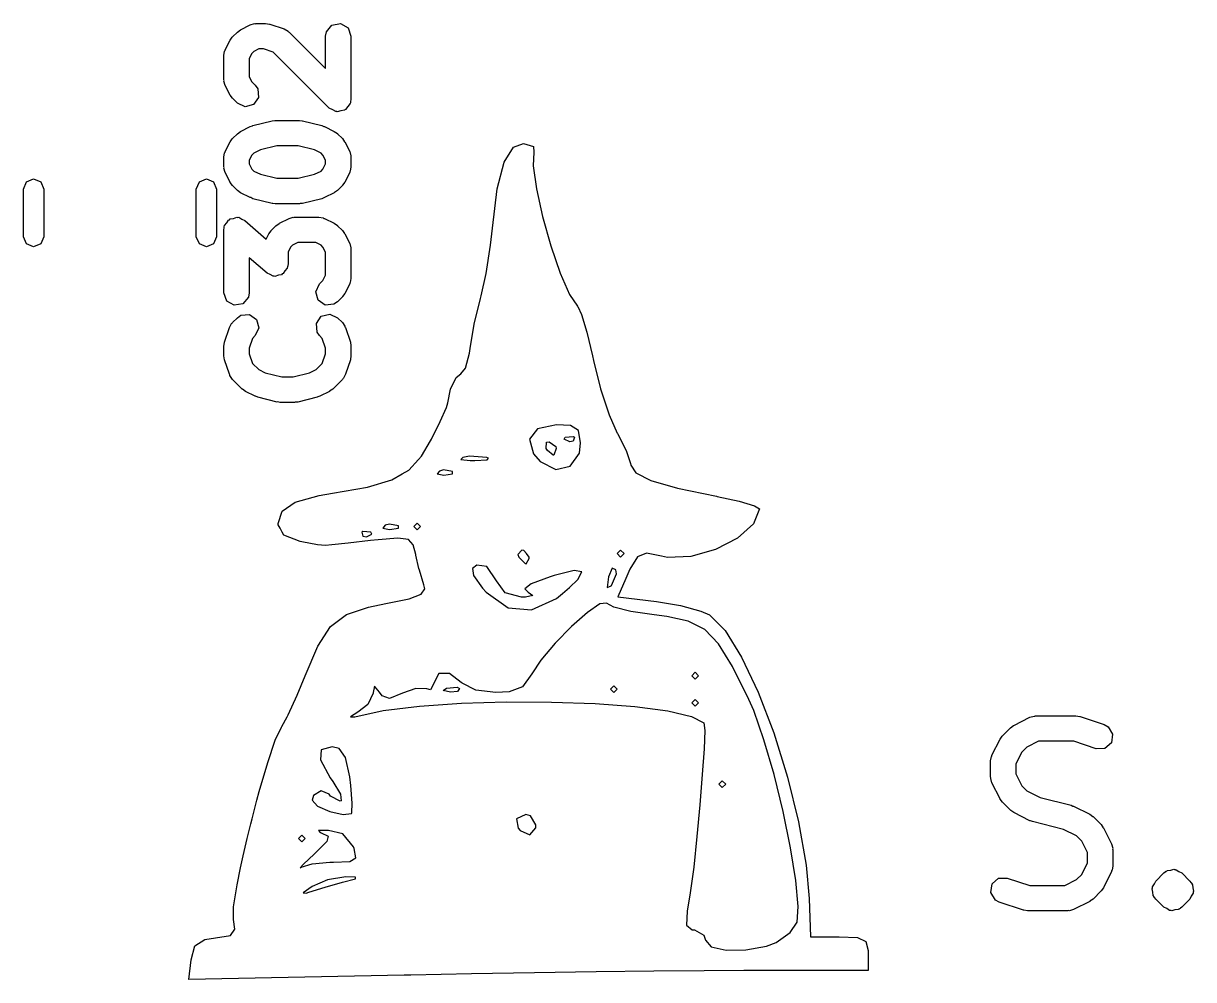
# Model space of a CAD drawing. Extents: x 93.8 to 150, y -109.9 to -90.1.
# Drawn here: x 128.34 to 135.24, y -109.93 to -104.29 of the extents above; entities that cross this region are included whole.
import ezdxf

# ---------------------------------------------------------------- set-up
doc = ezdxf.new("R2010")
doc.units = 0
doc.layers.add('BLACK', color=7, linetype='CONTINUOUS')

msp = doc.modelspace()

# ---------------------------------------------------------------- linework, layer by layer
at = {"layer": 'BLACK', "linetype": 'CONTINUOUS'}
for p, q in [((129.616, -104.329), (129.673, -104.3)), ((129.673, -104.3), (129.698, -104.293)), ((129.698, -104.293), (129.702, -104.294)), ((129.702, -104.294), (129.707, -104.292)), ((129.707, -104.292), (129.764, -104.292)), ((129.764, -104.292), (129.786, -104.296)), ((129.786, -104.296), (129.788, -104.296)), ((129.788, -104.296), (129.873, -104.325)), ((130.122, -104.341), (130.155, -104.302)), ((130.155, -104.302), (130.205, -104.293)), ((130.205, -104.293), (130.25, -104.319)), ((129.554, -104.391), (129.567, -104.373)), ((129.567, -104.373), (129.568, -104.371)), ((129.568, -104.371), (129.597, -104.343)), ((129.597, -104.343), (129.615, -104.33)), ((129.615, -104.33), (129.616, -104.329)), ((129.873, -104.325), (129.896, -104.337)), ((129.896, -104.337), (129.899, -104.341)), ((129.899, -104.341), (129.903, -104.343)), ((129.903, -104.343), (130.117, -104.558)), ((130.117, -104.367), (130.122, -104.341)), ((130.117, -104.558), (130.117, -104.367)), ((130.25, -104.319), (130.267, -104.367)), ((130.267, -104.367), (130.267, -104.739)), ((129.525, -104.448), (129.554, -104.391)), ((129.724, -104.442), (129.694, -104.457)), ((129.752, -104.442), (129.724, -104.442)), ((129.809, -104.461), (129.752, -104.442)), ((129.517, -104.481), (129.522, -104.456)), ((129.517, -104.624), (129.517, -104.481)), ((129.522, -104.456), (129.525, -104.452)), ((129.525, -104.452), (129.525, -104.448)), ((129.683, -104.469), (129.667, -104.499)), ((129.667, -104.499), (129.667, -104.607)), ((129.694, -104.457), (129.683, -104.469)), ((130.139, -104.792), (129.809, -104.461)), ((129.519, -104.628), (129.517, -104.624)), ((129.518, -104.633), (129.519, -104.628)), ((129.525, -104.658), (129.518, -104.633)), ((129.667, -104.607), (129.683, -104.637)), ((129.683, -104.637), (129.703, -104.657)), ((129.554, -104.715), (129.525, -104.658)), ((129.555, -104.716), (129.554, -104.715)), ((129.568, -104.734), (129.555, -104.716)), ((129.703, -104.657), (129.718, -104.678)), ((129.718, -104.678), (129.722, -104.729)), ((129.597, -104.763), (129.568, -104.734)), ((129.643, -104.785), (129.597, -104.763)), ((129.693, -104.771), (129.643, -104.785)), ((129.722, -104.729), (129.693, -104.771)), ((130.248, -104.782), (130.235, -104.8)), ((130.263, -104.764), (130.248, -104.782)), ((130.264, -104.76), (130.263, -104.764)), ((130.265, -104.758), (130.264, -104.76)), ((130.267, -104.739), (130.265, -104.755)), ((130.265, -104.755), (130.265, -104.758)), ((130.16, -104.801), (130.139, -104.792)), ((130.179, -104.812), (130.16, -104.801)), ((130.183, -104.812), (130.179, -104.812)), ((130.186, -104.813), (130.183, -104.812)), ((130.208, -104.807), (130.186, -104.813)), ((130.23, -104.804), (130.208, -104.807)), ((130.232, -104.801), (130.23, -104.804)), ((130.235, -104.8), (130.232, -104.801)), ((129.616, -104.929), (129.673, -104.9)), ((129.673, -104.9), (129.686, -104.896)), ((129.686, -104.896), (129.689, -104.894)), ((129.689, -104.894), (129.803, -104.866)), ((129.803, -104.866), (129.818, -104.865)), ((129.818, -104.865), (129.821, -104.864)), ((129.821, -104.864), (129.964, -104.864)), ((129.964, -104.864), (129.979, -104.866)), ((129.979, -104.866), (129.982, -104.866)), ((129.982, -104.866), (130.096, -104.894)), ((130.096, -104.894), (130.108, -104.9)), ((130.108, -104.9), (130.112, -104.9)), ((130.112, -104.9), (130.169, -104.929)), ((129.525, -105.048), (129.554, -104.991)), ((129.554, -104.991), (129.567, -104.973)), ((129.567, -104.973), (129.568, -104.971)), ((129.568, -104.971), (129.597, -104.943)), ((129.597, -104.943), (129.615, -104.93)), ((129.615, -104.93), (129.616, -104.929)), ((130.169, -104.929), (130.187, -104.942)), ((130.187, -104.942), (130.188, -104.943)), ((130.188, -104.943), (130.217, -104.971)), ((130.217, -104.971), (130.23, -104.99)), ((130.23, -104.99), (130.231, -104.991)), ((130.231, -104.991), (130.26, -105.048)), ((129.517, -105.081), (129.522, -105.056)), ((129.522, -105.056), (129.525, -105.052)), ((129.525, -105.052), (129.525, -105.048)), ((129.694, -105.057), (129.683, -105.069)), ((129.733, -105.038), (129.694, -105.057)), ((129.83, -105.014), (129.733, -105.038)), ((129.955, -105.014), (129.83, -105.014)), ((130.052, -105.038), (129.955, -105.014)), ((130.091, -105.057), (130.052, -105.038)), ((130.102, -105.069), (130.091, -105.057)), ((130.26, -105.048), (130.267, -105.073)), ((131.172, -105.11), (131.226, -105.023)), ((131.226, -105.023), (131.285, -105)), ((131.285, -105), (131.344, -105.019)), ((131.347, -105.051), (131.342, -105.133)), ((131.344, -105.019), (131.347, -105.051)), ((129.517, -105.139), (129.517, -105.081)), ((129.683, -105.069), (129.667, -105.099)), ((129.667, -105.099), (129.667, -105.121)), ((129.667, -105.121), (129.683, -105.151)), ((130.117, -105.099), (130.102, -105.069)), ((130.102, -105.151), (130.117, -105.121)), ((130.117, -105.121), (130.117, -105.099)), ((130.267, -105.073), (130.266, -105.077)), ((130.266, -105.077), (130.267, -105.081)), ((130.267, -105.081), (130.267, -105.139)), ((131.13, -105.268), (131.172, -105.11)), ((129.519, -105.143), (129.517, -105.139)), ((129.518, -105.147), (129.519, -105.143)), ((129.525, -105.172), (129.518, -105.147)), ((129.554, -105.229), (129.525, -105.172)), ((129.683, -105.151), (129.694, -105.163)), ((129.694, -105.163), (129.733, -105.182)), ((129.733, -105.182), (129.83, -105.206)), ((129.955, -105.206), (130.052, -105.182)), ((130.052, -105.182), (130.091, -105.163)), ((130.091, -105.163), (130.102, -105.151)), ((130.26, -105.172), (130.231, -105.229)), ((130.263, -105.164), (130.26, -105.168)), ((130.26, -105.168), (130.26, -105.172)), ((130.267, -105.139), (130.263, -105.164)), ((131.342, -105.133), (131.361, -105.268)), ((128.335, -105.269), (128.353, -105.227)), ((128.335, -105.551), (128.335, -105.269)), ((128.353, -105.227), (128.395, -105.209)), ((128.395, -105.209), (128.437, -105.227)), ((128.437, -105.227), (128.455, -105.269)), ((128.455, -105.269), (128.455, -105.551)), ((129.355, -105.269), (129.373, -105.227)), ((129.355, -105.551), (129.355, -105.269)), ((129.373, -105.227), (129.415, -105.209)), ((129.415, -105.209), (129.457, -105.227)), ((129.457, -105.227), (129.475, -105.269)), ((129.475, -105.269), (129.475, -105.551)), ((129.555, -105.23), (129.554, -105.229)), ((129.568, -105.249), (129.555, -105.23)), ((129.597, -105.277), (129.568, -105.249)), ((129.83, -105.206), (129.955, -105.206)), ((130.217, -105.249), (130.188, -105.277)), ((130.218, -105.247), (130.217, -105.249)), ((130.231, -105.229), (130.218, -105.247)), ((131.102, -105.5), (131.13, -105.268)), ((131.361, -105.268), (131.398, -105.432)), ((129.598, -105.278), (129.597, -105.277)), ((129.616, -105.291), (129.598, -105.278)), ((129.673, -105.32), (129.616, -105.291)), ((129.677, -105.32), (129.673, -105.32)), ((129.689, -105.326), (129.677, -105.32)), ((129.803, -105.354), (129.689, -105.326)), ((130.096, -105.326), (129.982, -105.354)), ((130.099, -105.324), (130.096, -105.326)), ((130.112, -105.32), (130.099, -105.324)), ((130.169, -105.291), (130.112, -105.32)), ((130.17, -105.29), (130.169, -105.291)), ((130.188, -105.277), (130.17, -105.29)), ((129.806, -105.354), (129.803, -105.354)), ((129.821, -105.356), (129.806, -105.354)), ((129.964, -105.356), (129.821, -105.356)), ((129.967, -105.355), (129.964, -105.356)), ((129.982, -105.354), (129.967, -105.355)), ((129.522, -105.484), (129.535, -105.469)), ((129.535, -105.469), (129.545, -105.452)), ((129.545, -105.452), (129.551, -105.45)), ((129.551, -105.45), (129.555, -105.445)), ((129.555, -105.445), (129.575, -105.442)), ((129.575, -105.442), (129.594, -105.435)), ((129.594, -105.435), (129.6, -105.437)), ((129.6, -105.437), (129.605, -105.436)), ((129.605, -105.436), (129.623, -105.446)), ((129.623, -105.446), (129.642, -105.454)), ((129.642, -105.454), (129.768, -105.564)), ((129.825, -105.486), (129.843, -105.473)), ((129.843, -105.473), (129.845, -105.471)), ((129.845, -105.471), (129.902, -105.443)), ((129.902, -105.443), (129.927, -105.435)), ((129.927, -105.435), (129.931, -105.437)), ((129.931, -105.437), (129.935, -105.435)), ((129.935, -105.435), (130.078, -105.435)), ((130.078, -105.435), (130.104, -105.44)), ((130.104, -105.44), (130.107, -105.442)), ((130.107, -105.442), (130.112, -105.443)), ((130.112, -105.443), (130.169, -105.471)), ((130.169, -105.471), (130.187, -105.485)), ((131.398, -105.432), (131.447, -105.605)), ((129.517, -105.51), (129.519, -105.499)), ((129.517, -105.881), (129.517, -105.51)), ((129.519, -105.495), (129.52, -105.493)), ((129.519, -105.499), (129.519, -105.495)), ((129.52, -105.493), (129.522, -105.484)), ((129.768, -105.564), (129.782, -105.534)), ((129.782, -105.534), (129.796, -105.516)), ((129.796, -105.516), (129.797, -105.514)), ((129.797, -105.514), (129.825, -105.486)), ((130.187, -105.485), (130.188, -105.486)), ((130.188, -105.486), (130.217, -105.514)), ((130.217, -105.514), (130.23, -105.532)), ((130.23, -105.532), (130.231, -105.534)), ((130.231, -105.534), (130.26, -105.591)), ((131.091, -105.601), (131.102, -105.5)), ((128.353, -105.593), (128.335, -105.551)), ((128.395, -105.611), (128.353, -105.593)), ((128.437, -105.593), (128.395, -105.611)), ((128.455, -105.551), (128.437, -105.593)), ((129.373, -105.593), (129.355, -105.551)), ((129.415, -105.611), (129.373, -105.593)), ((129.457, -105.593), (129.415, -105.611)), ((129.475, -105.551), (129.457, -105.593)), ((129.911, -105.612), (129.896, -105.642)), ((129.923, -105.6), (129.911, -105.612)), ((129.953, -105.585), (129.923, -105.6)), ((130.06, -105.585), (129.953, -105.585)), ((130.091, -105.6), (130.06, -105.585)), ((130.102, -105.612), (130.091, -105.6)), ((130.117, -105.642), (130.102, -105.612)), ((130.26, -105.591), (130.267, -105.616)), ((131.065, -105.767), (131.091, -105.601)), ((131.447, -105.605), (131.502, -105.766)), ((129.772, -105.766), (129.667, -105.675)), ((129.667, -105.675), (129.667, -105.881)), ((129.896, -105.642), (129.896, -105.71)), ((130.117, -105.778), (130.117, -105.642)), ((130.267, -105.616), (130.266, -105.62)), ((130.266, -105.62), (130.267, -105.624)), ((130.267, -105.624), (130.267, -105.796)), ((129.878, -105.751), (129.868, -105.768)), ((129.891, -105.736), (129.878, -105.751)), ((129.893, -105.727), (129.891, -105.736)), ((129.895, -105.725), (129.893, -105.727)), ((129.896, -105.71), (129.894, -105.721)), ((129.894, -105.721), (129.895, -105.725)), ((129.79, -105.774), (129.772, -105.766)), ((129.808, -105.784), (129.79, -105.774)), ((129.814, -105.783), (129.808, -105.784)), ((129.819, -105.785), (129.814, -105.783)), ((129.839, -105.778), (129.819, -105.785)), ((129.858, -105.775), (129.839, -105.778)), ((129.862, -105.77), (129.858, -105.775)), ((129.868, -105.768), (129.862, -105.77)), ((130.082, -105.828), (130.102, -105.808)), ((130.102, -105.808), (130.117, -105.778)), ((130.263, -105.821), (130.26, -105.825)), ((130.267, -105.796), (130.263, -105.821)), ((131.035, -105.9), (131.065, -105.767)), ((131.502, -105.766), (131.556, -105.891)), ((129.535, -105.93), (129.517, -105.881)), ((129.667, -105.881), (129.663, -105.907)), ((130.061, -105.875), (130.082, -105.828)), ((130.074, -105.924), (130.061, -105.875)), ((130.231, -105.886), (130.218, -105.904)), ((130.26, -105.829), (130.231, -105.886)), ((130.26, -105.825), (130.26, -105.829)), ((131.556, -105.891), (131.604, -105.96)), ((129.579, -105.955), (129.535, -105.93)), ((129.63, -105.946), (129.579, -105.955)), ((129.663, -105.907), (129.63, -105.946)), ((130.116, -105.954), (130.074, -105.924)), ((130.167, -105.949), (130.116, -105.954)), ((130.188, -105.934), (130.167, -105.949)), ((130.217, -105.906), (130.188, -105.934)), ((130.218, -105.904), (130.217, -105.906)), ((130.995, -106.067), (131.031, -105.915)), ((131.031, -105.915), (131.035, -105.9)), ((131.604, -105.96), (131.606, -105.962)), ((129.568, -106.057), (129.597, -106.028)), ((129.597, -106.028), (129.618, -106.013)), ((129.618, -106.013), (129.669, -106.009)), ((129.669, -106.009), (129.711, -106.038)), ((130.063, -106.062), (130.092, -106.02)), ((130.092, -106.02), (130.142, -106.007)), ((130.142, -106.007), (130.188, -106.028)), ((130.188, -106.028), (130.217, -106.057)), ((131.606, -105.962), (131.628, -106.009)), ((131.628, -106.009), (131.659, -106.113)), ((129.521, -106.172), (129.55, -106.086)), ((129.55, -106.086), (129.562, -106.063)), ((129.562, -106.063), (129.566, -106.061)), ((129.566, -106.061), (129.568, -106.057)), ((129.724, -106.088), (129.703, -106.134)), ((129.711, -106.038), (129.724, -106.088)), ((130.067, -106.113), (130.063, -106.062)), ((130.217, -106.057), (130.232, -106.078)), ((130.232, -106.078), (130.232, -106.083)), ((130.232, -106.083), (130.235, -106.086)), ((130.235, -106.086), (130.264, -106.172)), ((130.97, -106.21), (130.995, -106.067)), ((129.687, -106.151), (129.667, -106.208)), ((129.703, -106.134), (129.687, -106.151)), ((130.082, -106.134), (130.067, -106.113)), ((130.098, -106.151), (130.082, -106.134)), ((130.117, -106.208), (130.098, -106.151)), ((131.659, -106.113), (131.693, -106.254)), ((129.517, -106.196), (129.521, -106.174)), ((129.517, -106.253), (129.517, -106.196)), ((129.521, -106.174), (129.521, -106.172)), ((129.667, -106.208), (129.667, -106.241)), ((130.117, -106.241), (130.117, -106.208)), ((130.264, -106.172), (130.267, -106.194)), ((130.267, -106.194), (130.267, -106.196)), ((130.267, -106.196), (130.267, -106.253)), ((130.942, -106.325), (130.966, -106.237)), ((130.966, -106.237), (130.97, -106.21)), ((129.518, -106.254), (129.517, -106.253)), ((129.521, -106.277), (129.518, -106.254)), ((129.55, -106.362), (129.521, -106.277)), ((129.667, -106.241), (129.687, -106.298)), ((129.687, -106.298), (129.723, -106.334)), ((130.062, -106.334), (130.098, -106.298)), ((130.098, -106.298), (130.117, -106.241)), ((130.264, -106.277), (130.235, -106.362)), ((130.267, -106.253), (130.264, -106.275)), ((130.264, -106.275), (130.264, -106.277)), ((131.693, -106.254), (131.698, -106.281)), ((131.698, -106.281), (131.74, -106.447)), ((129.553, -106.366), (129.55, -106.362)), ((129.553, -106.37), (129.553, -106.366)), ((129.568, -106.392), (129.553, -106.37)), ((129.723, -106.334), (129.761, -106.354)), ((129.761, -106.354), (129.859, -106.378)), ((129.926, -106.378), (130.023, -106.354)), ((130.023, -106.354), (130.062, -106.334)), ((130.235, -106.362), (130.223, -106.385)), ((130.888, -106.381), (130.916, -106.36)), ((130.916, -106.36), (130.942, -106.325)), ((129.625, -106.449), (129.568, -106.392)), ((129.859, -106.378), (129.926, -106.378)), ((130.217, -106.392), (130.16, -106.449)), ((130.219, -106.388), (130.217, -106.392)), ((130.223, -106.385), (130.219, -106.388)), ((130.854, -106.45), (130.888, -106.381)), ((129.627, -106.449), (129.625, -106.449)), ((129.645, -106.463), (129.627, -106.449)), ((129.702, -106.491), (129.645, -106.463)), ((129.705, -106.492), (129.702, -106.491)), ((129.717, -106.497), (129.705, -106.492)), ((129.831, -106.526), (129.717, -106.497)), ((130.068, -106.497), (129.953, -106.526)), ((130.071, -106.495), (130.068, -106.497)), ((130.083, -106.491), (130.071, -106.495)), ((130.14, -106.463), (130.083, -106.491)), ((130.141, -106.462), (130.14, -106.463)), ((130.16, -106.449), (130.141, -106.462)), ((130.839, -106.53), (130.854, -106.45)), ((131.74, -106.447), (131.79, -106.601)), ((129.835, -106.525), (129.831, -106.526)), ((129.85, -106.528), (129.835, -106.525)), ((129.935, -106.528), (129.85, -106.528)), ((129.939, -106.527), (129.935, -106.528)), ((129.953, -106.526), (129.939, -106.527)), ((130.794, -106.641), (130.83, -106.558)), ((130.83, -106.558), (130.839, -106.53)), ((130.742, -106.745), (130.794, -106.641)), ((131.79, -106.601), (131.838, -106.709)), ((131.367, -106.684), (131.32, -106.745)), ((131.479, -106.66), (131.367, -106.684)), ((131.562, -106.665), (131.479, -106.66)), ((131.609, -106.694), (131.562, -106.665)), ((131.622, -106.766), (131.609, -106.694)), ((131.838, -106.709), (131.839, -106.711)), ((131.839, -106.711), (131.891, -106.812)), ((130.684, -106.845), (130.737, -106.754)), ((130.737, -106.754), (130.742, -106.745)), ((131.32, -106.745), (131.345, -106.831)), ((131.418, -106.8), (131.421, -106.763)), ((131.421, -106.763), (131.436, -106.76)), ((131.436, -106.76), (131.476, -106.789)), ((131.476, -106.789), (131.478, -106.8)), ((131.525, -106.745), (131.531, -106.733)), ((131.558, -106.76), (131.525, -106.745)), ((131.531, -106.733), (131.579, -106.729)), ((131.579, -106.757), (131.558, -106.76)), ((131.579, -106.729), (131.585, -106.733)), ((131.585, -106.733), (131.579, -106.757)), ((131.615, -106.828), (131.622, -106.766)), ((130.666, -106.864), (130.684, -106.845)), ((130.928, -106.852), (130.916, -106.864)), ((130.967, -106.846), (130.928, -106.852)), ((131.068, -106.852), (130.967, -106.846)), ((131.079, -106.856), (131.068, -106.852)), ((131.071, -106.867), (131.079, -106.856)), ((131.345, -106.831), (131.384, -106.877)), ((131.426, -106.812), (131.418, -106.8)), ((131.46, -106.84), (131.426, -106.812)), ((131.464, -106.839), (131.46, -106.84)), ((131.478, -106.8), (131.464, -106.839)), ((131.561, -106.904), (131.615, -106.828)), ((131.891, -106.812), (131.917, -106.889)), ((130.569, -106.95), (130.609, -106.927)), ((130.609, -106.927), (130.666, -106.864)), ((130.814, -106.926), (130.79, -106.933)), ((130.867, -106.936), (130.814, -106.926)), ((130.916, -106.864), (130.971, -106.87)), ((130.971, -106.87), (130.998, -106.871)), ((130.998, -106.871), (131.071, -106.867)), ((131.384, -106.877), (131.476, -106.924)), ((131.476, -106.924), (131.561, -106.904)), ((131.917, -106.889), (131.918, -106.899)), ((131.918, -106.899), (131.947, -106.944)), ((130.364, -107.027), (130.509, -106.985)), ((130.509, -106.985), (130.569, -106.95)), ((130.79, -106.933), (130.775, -106.95)), ((130.775, -106.95), (130.815, -106.957)), ((130.815, -106.957), (130.867, -106.949)), ((130.867, -106.949), (130.867, -106.936)), ((131.947, -106.944), (132.036, -106.988)), ((132.036, -106.988), (132.193, -107.034)), ((130.079, -107.077), (130.158, -107.064)), ((130.158, -107.064), (130.364, -107.027)), ((132.193, -107.034), (132.424, -107.082)), ((129.861, -107.169), (129.938, -107.116)), ((129.938, -107.116), (130.079, -107.077)), ((132.424, -107.082), (132.428, -107.083)), ((132.428, -107.083), (132.557, -107.111)), ((132.557, -107.111), (132.647, -107.138)), ((129.838, -107.242), (129.861, -107.169)), ((132.678, -107.156), (132.642, -107.245)), ((132.647, -107.138), (132.678, -107.156)), ((129.838, -107.25), (129.838, -107.242)), ((129.849, -107.27), (129.838, -107.25)), ((129.861, -107.293), (129.849, -107.27)), ((130.47, -107.253), (130.455, -107.27)), ((130.455, -107.27), (130.495, -107.277)), ((130.494, -107.246), (130.47, -107.253)), ((130.547, -107.256), (130.494, -107.246)), ((130.495, -107.277), (130.547, -107.269)), ((130.547, -107.26), (130.547, -107.256)), ((130.547, -107.269), (130.547, -107.26)), ((130.658, -107.24), (130.638, -107.26)), ((130.638, -107.26), (130.658, -107.28)), ((130.678, -107.26), (130.658, -107.24)), ((130.658, -107.28), (130.678, -107.26)), ((132.642, -107.245), (132.547, -107.329)), ((129.871, -107.312), (129.861, -107.293)), ((129.968, -107.349), (129.871, -107.312)), ((130.337, -107.289), (130.331, -107.293)), ((130.331, -107.293), (130.337, -107.317)), ((130.385, -107.293), (130.337, -107.289)), ((130.337, -107.317), (130.358, -107.32)), ((130.358, -107.32), (130.391, -107.305)), ((130.427, -107.339), (130.383, -107.343)), ((130.391, -107.305), (130.385, -107.293)), ((130.543, -107.329), (130.427, -107.339)), ((130.606, -107.337), (130.543, -107.329)), ((130.634, -107.368), (130.606, -107.337)), ((132.547, -107.329), (132.417, -107.396)), ((129.977, -107.351), (129.968, -107.349)), ((130.069, -107.368), (129.977, -107.351)), ((130.118, -107.373), (130.069, -107.368)), ((130.155, -107.369), (130.118, -107.373)), ((130.251, -107.358), (130.155, -107.369)), ((130.383, -107.343), (130.251, -107.358)), ((130.649, -107.425), (130.634, -107.368)), ((131.276, -107.4), (131.252, -107.425)), ((131.287, -107.402), (131.276, -107.4)), ((131.302, -107.42), (131.287, -107.402)), ((131.858, -107.4), (131.838, -107.42)), ((131.878, -107.42), (131.858, -107.4)), ((132.417, -107.396), (132.272, -107.437)), ((130.65, -107.429), (130.649, -107.425)), ((130.668, -107.507), (130.65, -107.429)), ((131.252, -107.425), (131.258, -107.44)), ((131.258, -107.44), (131.294, -107.478)), ((131.294, -107.478), (131.3, -107.48)), ((131.3, -107.48), (131.318, -107.449)), ((131.318, -107.44), (131.302, -107.42)), ((131.318, -107.449), (131.318, -107.44)), ((131.838, -107.42), (131.858, -107.44)), ((131.858, -107.44), (131.878, -107.42)), ((131.957, -107.438), (131.912, -107.511)), ((132.011, -107.418), (131.957, -107.438)), ((132.099, -107.435), (132.011, -107.418)), ((132.134, -107.442), (132.099, -107.435)), ((132.272, -107.437), (132.134, -107.442)), ((130.671, -107.517), (130.668, -107.507)), ((130.698, -107.605), (130.671, -107.517)), ((131.009, -107.488), (130.984, -107.507)), ((130.984, -107.507), (130.991, -107.55)), ((131.068, -107.495), (131.009, -107.488)), ((131.125, -107.58), (131.068, -107.495)), ((131.583, -107.52), (131.466, -107.549)), ((131.629, -107.527), (131.583, -107.52)), ((131.606, -107.572), (131.629, -107.527)), ((131.809, -107.505), (131.787, -107.557)), ((131.805, -107.609), (131.833, -107.54)), ((131.83, -107.515), (131.809, -107.505)), ((131.833, -107.54), (131.83, -107.515)), ((131.912, -107.511), (131.888, -107.567)), ((130.703, -107.628), (130.698, -107.605)), ((130.991, -107.55), (131.043, -107.623)), ((131.177, -107.651), (131.125, -107.58)), ((131.33, -107.598), (131.292, -107.628)), ((131.442, -107.557), (131.33, -107.598)), ((131.466, -107.549), (131.442, -107.557)), ((131.556, -107.619), (131.606, -107.572)), ((131.787, -107.557), (131.778, -107.619)), ((131.778, -107.619), (131.803, -107.611)), ((131.803, -107.611), (131.805, -107.609)), ((131.888, -107.567), (131.842, -107.675)), ((130.61, -107.687), (130.682, -107.66)), ((130.682, -107.66), (130.703, -107.628)), ((131.043, -107.623), (131.065, -107.647)), ((131.065, -107.647), (131.195, -107.739)), ((131.274, -107.677), (131.177, -107.651)), ((131.296, -107.676), (131.274, -107.677)), ((131.292, -107.628), (131.312, -107.647)), ((131.341, -107.667), (131.296, -107.676)), ((131.312, -107.647), (131.341, -107.667)), ((131.333, -107.752), (131.479, -107.685)), ((131.479, -107.685), (131.515, -107.656)), ((131.515, -107.656), (131.556, -107.619)), ((131.842, -107.675), (132.07, -107.702)), ((130.24, -107.779), (130.371, -107.735)), ((130.371, -107.735), (130.472, -107.715)), ((130.472, -107.715), (130.61, -107.687)), ((131.195, -107.739), (131.333, -107.752)), ((131.736, -107.717), (131.662, -107.767)), ((131.774, -107.713), (131.736, -107.717)), ((131.817, -107.736), (131.774, -107.713)), ((131.919, -107.761), (131.817, -107.736)), ((132.07, -107.702), (132.212, -107.726)), ((132.212, -107.726), (132.332, -107.759)), ((130.147, -107.85), (130.24, -107.779)), ((131.662, -107.767), (131.569, -107.849)), ((132.056, -107.781), (131.919, -107.761)), ((132.13, -107.79), (132.056, -107.781)), ((132.257, -107.818), (132.13, -107.79)), ((132.354, -107.868), (132.257, -107.818)), ((132.332, -107.759), (132.382, -107.781)), ((132.382, -107.781), (132.474, -107.874)), ((130.072, -107.965), (130.147, -107.85)), ((131.569, -107.849), (131.472, -107.948)), ((132.436, -107.952), (132.354, -107.868)), ((132.474, -107.874), (132.572, -108.031)), ((131.472, -107.948), (131.388, -108.048)), ((132.518, -108.085), (132.436, -107.952)), ((129.997, -108.14), (130.072, -107.965)), ((132.572, -108.031), (132.669, -108.237)), ((131.388, -108.048), (131.334, -108.13)), ((132.614, -108.28), (132.518, -108.085)), ((129.95, -108.256), (129.997, -108.14)), ((130.786, -108.128), (130.758, -108.18)), ((130.848, -108.128), (130.786, -108.128)), ((130.918, -108.18), (130.848, -108.128)), ((131.334, -108.13), (131.279, -108.205)), ((132.278, -108.14), (132.298, -108.12)), ((132.298, -108.16), (132.278, -108.14)), ((132.298, -108.12), (132.318, -108.14)), ((132.318, -108.14), (132.298, -108.16)), ((130.406, -108.202), (130.399, -108.239)), ((130.399, -108.239), (130.399, -108.244)), ((130.436, -108.238), (130.406, -108.202)), ((130.451, -108.259), (130.436, -108.238)), ((130.65, -108.215), (130.572, -108.243)), ((130.714, -108.218), (130.65, -108.215)), ((130.737, -108.223), (130.714, -108.218)), ((130.758, -108.182), (130.737, -108.223)), ((130.758, -108.18), (130.758, -108.182)), ((130.812, -108.227), (130.831, -108.213)), ((130.855, -108.237), (130.812, -108.227)), ((130.831, -108.213), (130.893, -108.208)), ((130.895, -108.234), (130.855, -108.237)), ((130.893, -108.208), (130.907, -108.216)), ((130.907, -108.216), (130.895, -108.234)), ((130.923, -108.185), (130.918, -108.18)), ((131.003, -108.225), (130.923, -108.185)), ((131.122, -108.24), (131.003, -108.225)), ((131.2, -108.236), (131.122, -108.24)), ((131.279, -108.205), (131.2, -108.236)), ((131.798, -108.22), (131.818, -108.2)), ((131.818, -108.24), (131.798, -108.22)), ((131.818, -108.2), (131.838, -108.22)), ((131.838, -108.22), (131.818, -108.24)), ((132.669, -108.237), (132.761, -108.478)), ((129.897, -108.372), (129.95, -108.256)), ((130.399, -108.244), (130.366, -108.31)), ((130.495, -108.275), (130.451, -108.259)), ((130.572, -108.243), (130.495, -108.275)), ((130.672, -108.32), (130.919, -108.303)), ((130.919, -108.303), (131.183, -108.295)), ((131.183, -108.295), (131.451, -108.296)), ((131.451, -108.296), (131.708, -108.305)), ((131.708, -108.305), (131.941, -108.322)), ((132.278, -108.3), (132.298, -108.28)), ((132.298, -108.32), (132.278, -108.3)), ((132.298, -108.28), (132.318, -108.3)), ((132.318, -108.3), (132.298, -108.32)), ((132.643, -108.346), (132.614, -108.28)), ((129.891, -108.383), (129.897, -108.372)), ((130.308, -108.355), (130.265, -108.383)), ((130.29, -108.382), (130.458, -108.346)), ((130.366, -108.31), (130.308, -108.355)), ((130.458, -108.346), (130.672, -108.32)), ((131.941, -108.322), (132.136, -108.348)), ((132.136, -108.348), (132.277, -108.381)), ((132.703, -108.519), (132.643, -108.346)), ((134.302, -108.379), (134.306, -108.377)), ((134.306, -108.377), (134.544, -108.377)), ((134.544, -108.377), (134.566, -108.381)), ((129.821, -108.52), (129.857, -108.443)), ((129.857, -108.443), (129.859, -108.44)), ((129.859, -108.44), (129.891, -108.383)), ((130.265, -108.383), (130.29, -108.382)), ((132.277, -108.381), (132.349, -108.418)), ((132.349, -108.418), (132.354, -108.463)), ((134.158, -108.447), (134.176, -108.434)), ((134.176, -108.434), (134.177, -108.433)), ((134.177, -108.433), (134.272, -108.385)), ((134.272, -108.385), (134.297, -108.378)), ((134.297, -108.378), (134.302, -108.379)), ((134.566, -108.381), (134.568, -108.381)), ((134.568, -108.381), (134.711, -108.429)), ((134.711, -108.429), (134.734, -108.441)), ((134.734, -108.441), (134.76, -108.485)), ((132.354, -108.463), (132.35, -108.571)), ((132.761, -108.478), (132.843, -108.738)), ((134.048, -108.609), (134.096, -108.514)), ((134.096, -108.514), (134.109, -108.496)), ((134.109, -108.496), (134.11, -108.495)), ((134.11, -108.495), (134.158, -108.447)), ((134.76, -108.485), (134.753, -108.536)), ((129.776, -108.653), (129.821, -108.52)), ((130.091, -108.578), (130.088, -108.637)), ((130.156, -108.56), (130.091, -108.578)), ((130.198, -108.57), (130.156, -108.56)), ((130.235, -108.623), (130.198, -108.57)), ((132.35, -108.571), (132.34, -108.723)), ((132.763, -108.723), (132.703, -108.519)), ((134.255, -108.562), (134.225, -108.592)), ((134.324, -108.527), (134.255, -108.562)), ((134.532, -108.527), (134.324, -108.527)), ((134.663, -108.571), (134.532, -108.527)), ((134.714, -108.57), (134.663, -108.571)), ((134.753, -108.536), (134.714, -108.57)), ((129.726, -108.824), (129.776, -108.653)), ((130.088, -108.637), (130.145, -108.742)), ((130.26, -108.737), (130.235, -108.623)), ((134.04, -108.643), (134.045, -108.617)), ((134.04, -108.738), (134.04, -108.643)), ((134.045, -108.617), (134.048, -108.614)), ((134.048, -108.614), (134.048, -108.609)), ((134.225, -108.592), (134.19, -108.661)), ((134.19, -108.661), (134.19, -108.72)), ((134.19, -108.72), (134.225, -108.789)), ((130.145, -108.742), (130.161, -108.764)), ((130.161, -108.764), (130.205, -108.839)), ((130.266, -108.787), (130.26, -108.737)), ((130.275, -108.892), (130.266, -108.787)), ((132.34, -108.723), (132.326, -108.902)), ((132.438, -108.78), (132.458, -108.76)), ((132.458, -108.8), (132.438, -108.78)), ((132.458, -108.76), (132.478, -108.78)), ((132.478, -108.78), (132.458, -108.8)), ((132.817, -108.942), (132.763, -108.723)), ((132.843, -108.738), (132.908, -109.003)), ((134.042, -108.742), (134.04, -108.738)), ((134.041, -108.747), (134.042, -108.742)), ((134.048, -108.772), (134.041, -108.747)), ((134.096, -108.867), (134.048, -108.772)), ((134.225, -108.789), (134.255, -108.819)), ((129.712, -108.875), (129.726, -108.824)), ((130.046, -108.847), (130.038, -108.875)), ((130.091, -108.819), (130.046, -108.847)), ((130.138, -108.839), (130.091, -108.819)), ((130.146, -108.851), (130.138, -108.839)), ((130.203, -108.88), (130.146, -108.851)), ((130.205, -108.839), (130.209, -108.878)), ((134.255, -108.819), (134.332, -108.858)), ((134.332, -108.858), (134.515, -108.903)), ((129.684, -108.984), (129.712, -108.875)), ((130.038, -108.875), (130.07, -108.91)), ((130.07, -108.91), (130.143, -108.942)), ((130.209, -108.878), (130.203, -108.88)), ((130.272, -108.949), (130.275, -108.892)), ((132.326, -108.902), (132.308, -109.089)), ((134.097, -108.868), (134.096, -108.867)), ((134.11, -108.886), (134.097, -108.868)), ((134.158, -108.934), (134.11, -108.886)), ((134.515, -108.903), (134.526, -108.909)), ((134.526, -108.909), (134.53, -108.909)), ((134.53, -108.909), (134.625, -108.957)), ((129.676, -109.014), (129.684, -108.984)), ((130.143, -108.942), (130.221, -108.96)), ((130.221, -108.96), (130.27, -108.953)), ((130.27, -108.953), (130.272, -108.949)), ((131.298, -108.96), (131.243, -108.984)), ((131.243, -108.984), (131.253, -109.04)), ((131.326, -108.967), (131.298, -108.96)), ((131.358, -109.02), (131.326, -108.967)), ((132.861, -109.156), (132.817, -108.942)), ((134.159, -108.935), (134.158, -108.934)), ((134.177, -108.948), (134.159, -108.935)), ((134.272, -108.996), (134.177, -108.948)), ((134.276, -108.996), (134.272, -108.996)), ((134.288, -109.001), (134.276, -108.996)), ((134.625, -108.957), (134.643, -108.97)), ((134.643, -108.97), (134.645, -108.971)), ((134.645, -108.971), (134.692, -109.018)), ((129.655, -109.1), (129.676, -109.014)), ((130.134, -109.053), (130.075, -109.054)), ((130.075, -109.054), (130.086, -109.065)), ((130.086, -109.065), (130.092, -109.067)), ((130.092, -109.067), (130.133, -109.086)), ((130.22, -109.074), (130.134, -109.053)), ((131.253, -109.04), (131.265, -109.053)), ((131.265, -109.053), (131.323, -109.079)), ((131.323, -109.079), (131.357, -109.037)), ((131.357, -109.037), (131.358, -109.02)), ((132.908, -109.003), (132.953, -109.257)), ((134.47, -109.047), (134.288, -109.001)), ((134.547, -109.085), (134.47, -109.047)), ((134.692, -109.018), (134.705, -109.037)), ((134.705, -109.037), (134.706, -109.038)), ((134.706, -109.038), (134.754, -109.133)), ((129.631, -109.203), (129.655, -109.1)), ((129.978, -109.08), (129.958, -109.1)), ((129.958, -109.1), (129.978, -109.12)), ((129.998, -109.1), (129.978, -109.08)), ((129.978, -109.12), (129.998, -109.1)), ((130.125, -109.119), (130.061, -109.184)), ((130.133, -109.086), (130.125, -109.119)), ((130.282, -109.15), (130.22, -109.074)), ((132.308, -109.089), (132.289, -109.269)), ((134.578, -109.116), (134.547, -109.085)), ((134.612, -109.184), (134.578, -109.116)), ((134.754, -109.133), (134.761, -109.158)), ((129.616, -109.274), (129.631, -109.203)), ((130.05, -109.194), (129.988, -109.253)), ((130.061, -109.184), (130.05, -109.194)), ((130.286, -109.16), (130.282, -109.15)), ((130.296, -109.214), (130.286, -109.16)), ((132.892, -109.349), (132.861, -109.156)), ((134.612, -109.244), (134.612, -109.184)), ((134.761, -109.158), (134.76, -109.162)), ((134.76, -109.162), (134.762, -109.167)), ((134.762, -109.167), (134.762, -109.262)), ((129.596, -109.373), (129.616, -109.274)), ((129.988, -109.253), (129.968, -109.274)), ((129.968, -109.274), (129.974, -109.27)), ((129.974, -109.27), (130.038, -109.25)), ((130.038, -109.25), (130.143, -109.24)), ((130.143, -109.24), (130.165, -109.24)), ((130.165, -109.24), (130.261, -109.236)), ((130.261, -109.236), (130.296, -109.214)), ((132.289, -109.269), (132.269, -109.422)), ((132.953, -109.257), (132.97, -109.455)), ((134.578, -109.313), (134.612, -109.244)), ((134.762, -109.262), (134.757, -109.288)), ((130.238, -109.326), (130.128, -109.345)), ((130.218, -109.359), (130.294, -109.338)), ((130.295, -109.329), (130.238, -109.326)), ((130.294, -109.338), (130.295, -109.329)), ((134.05, -109.369), (134.088, -109.335)), ((134.088, -109.335), (134.139, -109.334)), ((134.139, -109.334), (134.271, -109.377)), ((134.479, -109.377), (134.547, -109.343)), ((134.547, -109.343), (134.578, -109.313)), ((134.754, -109.295), (134.706, -109.391)), ((134.757, -109.288), (134.754, -109.291)), ((134.754, -109.291), (134.754, -109.295)), ((135.015, -109.352), (135.062, -109.304)), ((135.062, -109.304), (135.071, -109.298)), ((135.071, -109.298), (135.072, -109.296)), ((135.072, -109.296), (135.076, -109.295)), ((135.076, -109.295), (135.078, -109.292)), ((135.076, -109.295), (135.076, -109.295)), ((135.078, -109.292), (135.08, -109.292)), ((135.08, -109.292), (135.084, -109.289)), ((135.084, -109.289), (135.103, -109.287)), ((135.103, -109.287), (135.122, -109.282)), ((135.122, -109.282), (135.125, -109.284)), ((135.125, -109.284), (135.129, -109.283)), ((135.129, -109.283), (135.131, -109.285)), ((135.131, -109.285), (135.135, -109.285)), ((135.135, -109.285), (135.151, -109.296)), ((135.151, -109.296), (135.169, -109.304)), ((135.169, -109.304), (135.216, -109.352)), ((129.588, -109.421), (129.596, -109.373)), ((130.038, -109.384), (129.985, -109.421)), ((130.018, -109.418), (130.116, -109.387)), ((130.128, -109.345), (130.038, -109.384)), ((130.116, -109.387), (130.218, -109.359)), ((132.906, -109.501), (132.892, -109.349)), ((134.042, -109.42), (134.05, -109.369)), ((134.271, -109.377), (134.479, -109.377)), ((134.692, -109.41), (134.645, -109.458)), ((134.693, -109.409), (134.692, -109.41)), ((134.706, -109.391), (134.693, -109.409)), ((134.993, -109.398), (134.996, -109.392)), ((134.998, -109.417), (134.993, -109.398)), ((134.995, -109.385), (135.007, -109.369)), ((134.996, -109.392), (134.995, -109.385)), ((135.007, -109.369), (135.015, -109.352)), ((135.216, -109.352), (135.222, -109.36)), ((135.222, -109.36), (135.225, -109.362)), ((135.225, -109.362), (135.225, -109.365)), ((135.225, -109.365), (135.231, -109.373)), ((135.231, -109.373), (135.233, -109.392)), ((135.233, -109.392), (135.238, -109.411)), ((135.238, -109.411), (135.235, -109.417)), ((129.575, -109.504), (129.588, -109.421)), ((129.985, -109.421), (130.003, -109.423)), ((130.003, -109.423), (130.018, -109.418)), ((132.269, -109.422), (132.251, -109.53)), ((132.97, -109.455), (132.978, -109.68)), ((134.069, -109.464), (134.042, -109.42)), ((134.092, -109.476), (134.069, -109.464)), ((134.235, -109.524), (134.092, -109.476)), ((134.625, -109.472), (134.53, -109.519)), ((134.626, -109.471), (134.625, -109.472)), ((134.645, -109.458), (134.626, -109.471)), ((135, -109.436), (134.998, -109.417)), ((135.006, -109.445), (135, -109.436)), ((135.006, -109.448), (135.006, -109.445)), ((135.009, -109.45), (135.006, -109.448)), ((135.015, -109.458), (135.009, -109.45)), ((135.062, -109.505), (135.015, -109.458)), ((135.216, -109.458), (135.169, -109.505)), ((135.224, -109.44), (135.216, -109.458)), ((135.236, -109.424), (135.224, -109.44)), ((135.235, -109.417), (135.236, -109.424)), ((129.574, -109.578), (129.575, -109.504)), ((132.251, -109.53), (132.246, -109.612)), ((132.899, -109.595), (132.906, -109.501)), ((134.236, -109.523), (134.235, -109.524)), ((134.258, -109.527), (134.236, -109.523)), ((134.496, -109.527), (134.258, -109.527)), ((134.501, -109.526), (134.496, -109.527)), ((134.505, -109.527), (134.501, -109.526)), ((134.53, -109.519), (134.505, -109.527)), ((135.08, -109.514), (135.062, -109.505)), ((135.096, -109.525), (135.08, -109.514)), ((135.099, -109.525), (135.096, -109.525)), ((135.102, -109.526), (135.099, -109.525)), ((135.106, -109.526), (135.102, -109.526)), ((135.109, -109.527), (135.106, -109.526)), ((135.128, -109.522), (135.109, -109.527)), ((135.147, -109.52), (135.128, -109.522)), ((135.151, -109.518), (135.147, -109.52)), ((135.153, -109.517), (135.151, -109.518)), ((135.155, -109.515), (135.153, -109.517)), ((135.158, -109.514), (135.155, -109.515)), ((135.155, -109.515), (135.155, -109.515)), ((135.16, -109.511), (135.158, -109.514)), ((135.169, -109.505), (135.16, -109.511)), ((129.583, -109.635), (129.574, -109.578)), ((132.246, -109.612), (132.281, -109.639)), ((132.859, -109.655), (132.899, -109.595)), ((129.406, -109.697), (129.468, -109.687)), ((129.468, -109.687), (129.556, -109.672)), ((129.556, -109.672), (129.583, -109.635)), ((132.281, -109.639), (132.293, -109.64)), ((132.293, -109.64), (132.349, -109.67)), ((132.349, -109.67), (132.358, -109.7)), ((132.775, -109.714), (132.859, -109.655)), ((132.978, -109.68), (133.148, -109.68)), ((133.148, -109.68), (133.255, -109.685)), ((133.255, -109.685), (133.304, -109.708)), ((129.325, -109.817), (129.347, -109.733)), ((129.347, -109.733), (129.406, -109.697)), ((132.358, -109.7), (132.393, -109.739)), ((132.393, -109.739), (132.481, -109.759)), ((132.597, -109.758), (132.718, -109.735)), ((132.718, -109.735), (132.775, -109.714)), ((133.304, -109.708), (133.318, -109.761)), ((129.311, -109.933), (129.325, -109.817)), ((132.481, -109.759), (132.597, -109.758)), ((133.318, -109.761), (133.318, -109.78)), ((133.318, -109.78), (133.318, -109.88)), ((131.349, -109.893), (130.979, -109.899)), ((131.714, -109.888), (131.349, -109.893)), ((132.053, -109.884), (131.714, -109.888)), ((132.35, -109.881), (132.053, -109.884)), ((132.585, -109.88), (132.35, -109.881)), ((133.318, -109.88), (132.585, -109.88)), ((130.581, -109.907), (129.311, -109.933)), ((130.62, -109.906), (130.581, -109.907)), ((130.979, -109.899), (130.62, -109.906))]:
    msp.add_line(p, q, dxfattribs=at)

doc.saveas('drawing.dxf')
